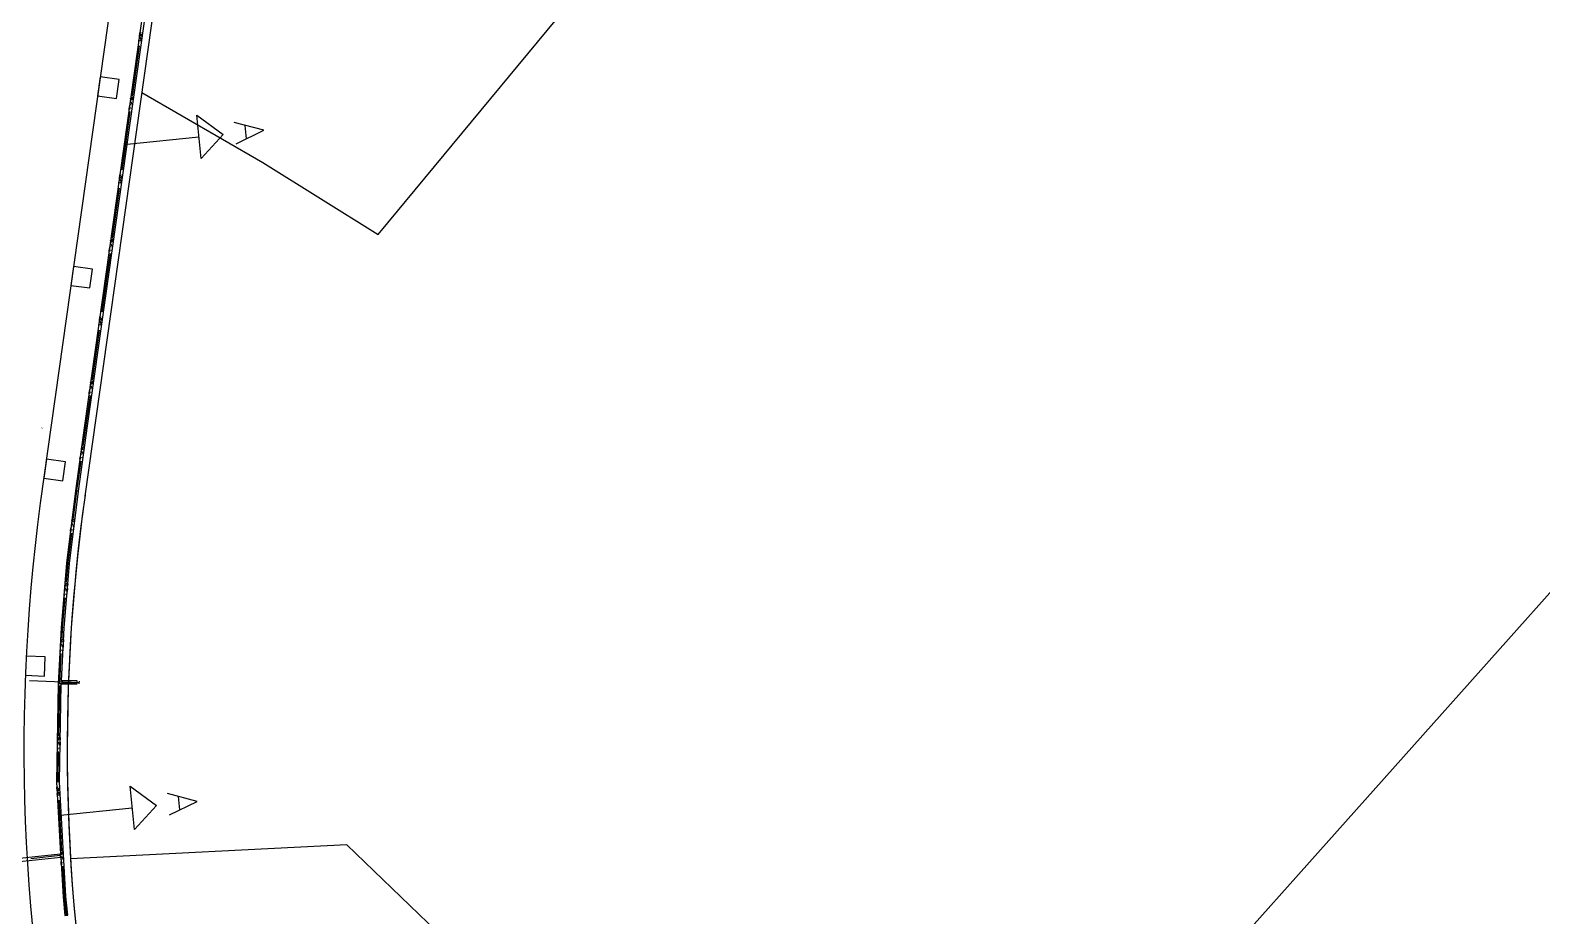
# Model space of a CAD drawing. Header units: inches. Extents: x 0.0008 to 0.0144, y 0.0003 to 0.0113.
# Drawn here: x 0.008859 to 0.011348, y 0.004015 to 0.005473 of the extents above; entities that cross this region are included whole.
import ezdxf

# ---------------------------------------------------------------- set-up
doc = ezdxf.new("R2010")
doc.units = ezdxf.units.IN
doc.header["$MEASUREMENT"] = 0
doc.linetypes.add('STRICHPUNKT', pattern=[25.4, 12.7, -6.35, 0, -6.35])
doc.layers.add('Standard', color=7, linetype='Continuous')

msp = doc.modelspace()

# ---------------------------------------------------------------- linework, layer by layer
at = {"layer": 'Standard', "color": 51, "linetype": 'ByBlock'}
for p, q in [((0.009288371611538873, 0.007238988329297799), (0.008948541461943798, 0.004822870927491386)), ((0.008953414754176615, 0.004822185492409771), (0.009292383164755808, 0.007232176119900889)), ((0.00914030894231869, 0.005262261011801965), (0.009133096555432964, 0.005333703196233689)), ((0.009133096555432964, 0.005333703196233689), (0.00917657487803048, 0.005302007361974941)), ((0.00917657487803048, 0.005302007361974941), (0.00914030894231869, 0.005262261011801965)), ((0.009243456627546004, 0.005308695840461606), (0.00919467127699886, 0.005321501748458405)), ((0.00919821519386263, 0.005286397535909362), (0.009243456627546004, 0.005308695840461606)), ((0.009214859494635385, 0.005294598002734232), (0.00921261876975571, 0.005316793467657259)), ((0.009018778019111265, 0.005286062807760158), (0.009136702748875788, 0.005297982104018256)), ((0.008948541461943784, 0.004822870927491389), (0.008933376279946684, 0.004715049828720587)), ((0.008938255560593626, 0.004714406969942425), (0.008953414754176615, 0.004822185492409771)), ((0.008933376279946684, 0.004715049828720587), (0.008918751523187142, 0.004596028098329606)), ((0.008923647593809437, 0.004595521882639023), (0.008938255560593626, 0.00471440696994235)), ((0.008918751523187142, 0.004596028098329606), (0.008909816502122874, 0.004489642518953535)), ((0.008914727217398707, 0.004489310671061591), (0.008923647593809437, 0.004595521882639019)), ((0.008909816502122874, 0.004489642518953535), (0.008905090278019523, 0.004397336298333256)), ((0.008910261358414126, 0.004402089549998885), (0.00891472721739826, 0.004489310671057366)), ((0.008857540159654197, 0.004402955533682673), (0.008939833975554819, 0.004399483504066885)), ((0.008905090278019523, 0.004397336298333256), (0.008902322322450307, 0.004235719641292855)), ((0.008907245947824952, 0.0042358156217535), (0.008910009382147213, 0.004397168290156366)), ((0.008910009382147213, 0.004397168290156366), (0.008936387334903121, 0.004397168290156366)), ((0.008936387334903121, 0.004402089549998885), (0.008910261358414126, 0.004402089549998885)), ((0.008936387334903121, 0.004397168290156366), (0.008936387334903121, 0.004402089549998885)), ((0.008939745247967666, 0.004397380488674854), (0.008939928760310497, 0.004401730086065385)), ((0.008902322322450307, 0.004235719641292855), (0.008908983783872832, 0.004117118090340185)), ((0.00891783653693178, 0.004047259355507783), (0.008907245947824969, 0.004235815621753433)), ((0.009030530948630901, 0.00415731119936146), (0.009023318561745177, 0.004228753383793185)), ((0.009023318561745177, 0.004228753383793185), (0.009066796884342697, 0.004197057549534437)), ((0.009133678633858217, 0.004203746028021102), (0.009084893283311071, 0.004216551936017902)), ((0.009105081500947597, 0.004189648190293732), (0.009102840776067921, 0.004211843655216756)), ((0.008909000025423476, 0.004181112995319653), (0.009026924755188, 0.004193032291577752)), ((0.009066796884342697, 0.004197057549534437), (0.009030530948630901, 0.00415731119936146)), ((0.009088437200174843, 0.004181447723468863), (0.009133678633858217, 0.004203746028021102)), ((0.008908983783872832, 0.004117118090340185), (0.008471536527738516, 0.004070563812764784)), ((0.008471935732527563, 0.004065661206509276), (0.00890925988309262, 0.004112202382869016)), ((0.00890925988309262, 0.004112202382869016), (0.00891292932465428, 0.004046871154068197)), ((0.00891292932465428, 0.004046871154068197), (0.008916078992044158, 0.004016032277241452)), ((0.008920972661926586, 0.004016553074349847), (0.00891783653693178, 0.004047259355507806)), ((0.008916078992044158, 0.004016032277241452), (0.008920972661926586, 0.004016553074349847))]:
    msp.add_line(p, q, dxfattribs=at)
at = {"layer": 'Standard', "color": 2, "linetype": 'ByBlock'}
for p, q in [((0.009172288144517083, 0.006805155309244366), (0.008875435637686425, 0.004694599467221571)), ((0.008878467570795395, 0.004818773245324543), (0.008877922935600142, 0.004818193997960027))]:
    msp.add_line(p, q, dxfattribs=at)
at = {"layer": 'Standard', "color": 100, "linetype": 'ByBlock'}
msp.add_line((0.00924189806646772, 0.006788437884481303), (0.008949051936972787, 0.004706366501564145), dxfattribs=at)
at = {"layer": 'Standard', "color": 220, "linetype": 'ByBlock'}
for p, q in [((0.009431614454964099, 0.005137038348139417), (0.0097822454313895, 0.005560775531836771)), ((0.009042551518554709, 0.005371137169473083), (0.009241665241193811, 0.005255574240892394)), ((0.009241665241193811, 0.005255574240892394), (0.009431614454964099, 0.005137038348139417)), ((0.01071307508488536, 0.003821176143415008), (0.01195181524236567, 0.005210002915068563)), ((0.00938001602976722, 0.004132262757588244), (0.008925332874372898, 0.00410933169258685)), ((0.01024983648924069, 0.003297412996639185), (0.00938001602976722, 0.004132262757588244))]:
    msp.add_line(p, q, dxfattribs=at)
at = {"layer": 'Standard', "color": 7, "linetype": 'ByBlock'}
for p, q in [((0.00903754735064026, 0.005455379707314401), (0.009038106928797295, 0.005459356276757858)), ((0.009037702902910748, 0.00545678910498998), (0.00903774484881333, 0.005456783202412091)), ((0.009037864111686614, 0.005455335133073952), (0.00903842368984365, 0.005459311702517409)), ((0.009038061609859685, 0.005456738628171641), (0.009042576149788397, 0.005456103347443095)), ((0.009038666506954332, 0.005463332846201315), (0.009039522332370969, 0.005469414658291307)), ((0.009038788632082406, 0.005464508399903669), (0.009038831088765222, 0.005464502425449391)), ((0.009038978394753814, 0.005463288957718409), (0.009039801303808279, 0.005469136853958788)), ((0.00903914297656471, 0.005464458536966489), (0.009043661878960052, 0.005463822642356784)), ((0.009039522332370969, 0.005469414658291307), (0.009039479550646184, 0.00546942067848511)), ((0.009039801303808279, 0.005469136853958788), (0.009041000122537555, 0.005468968157602621)), ((0.009040933411980145, 0.005458958537381535), (0.009040571331996181, 0.005456385463035768)), ((0.009040942664374432, 0.005466829312836363), (0.009042502103371866, 0.005466609870421839)), ((0.009041340810901716, 0.005464149260313515), (0.009041702890885682, 0.005466722334659283)), ((0.00904435279752383, 0.00546873492093822), (0.009042938478424724, 0.005468933942251992)), ((0.009027311174635039, 0.005364979226439894), (0.00903893065048404, 0.005447551521354027)), ((0.008974162155587984, 0.005396523231801421), (0.008969775371065653, 0.005365334161511362)), ((0.009005351225878078, 0.005392136447279087), (0.008974162155587984, 0.005396523231801421)), ((0.009000964441355732, 0.005360947376989007), (0.009005351225878078, 0.005392136447279087)), ((0.008969775371065653, 0.005365334161511362), (0.009000964441355732, 0.005360947376989007)), ((0.009022800820384303, 0.005350585406686835), (0.009022765901579476, 0.005350590320419818)), ((0.00902349206399005, 0.005355497639528751), (0.009022800820384303, 0.005350585406686835)), ((0.009023456820143256, 0.005355502599001259), (0.00902349206399005, 0.005355497639528751)), ((0.00902384634935222, 0.005354905217924874), (0.009023684699024283, 0.005354675769527476)), ((0.00902454538757976, 0.005362982946716433), (0.009024018725784904, 0.005359240293122591)), ((0.009024018725784904, 0.005359240293122591), (0.009026382250515393, 0.005358907700713078)), ((0.009027406038673602, 0.005349937365806445), (0.009025390149753088, 0.005354753447538728)), ((0.0090278828594172, 0.005354879771980358), (0.009028330067020907, 0.005354816841454374)), ((0.009029176294529043, 0.005360833332388936), (0.009029175626934827, 0.005361158732503855)), ((0.009016909604186638, 0.005291061817961516), (0.00902375620751976, 0.00533971631468146)), ((0.00902174749679459, 0.005343100099499149), (0.009022438740400339, 0.005348012332341067)), ((0.009022076660416375, 0.005345439257995299), (0.009022042082131705, 0.005345444123810692)), ((0.009026915329009351, 0.005344758366263807), (0.00902207666041638, 0.005345439257995299)), ((0.00902207666041638, 0.005345439257995299), (0.00902217266563791, 0.005342801722440268)), ((0.009027639148457122, 0.005349904562872933), (0.009027406038673602, 0.005349937365806445)), ((0.009010227582664405, 0.00524357690048965), (0.009016712106013567, 0.005289658322863826)), ((0.009014244572626173, 0.005290005551248741), (0.009014275482580075, 0.005290001201636519)), ((0.009014275482580075, 0.005290001201636519), (0.009019117819503819, 0.00528931979370185)), ((0.00901444197793011, 0.005291409059414862), (0.009014472980753144, 0.005291404696734209)), ((0.009014472980753144, 0.005291404696734209), (0.009019315224807757, 0.005290723301867976)), ((0.009005750144775851, 0.005229416996586205), (0.009006605970192491, 0.005235498808676201)), ((0.00900588774809282, 0.005230590372216095), (0.009005914726586744, 0.005230586575834284)), ((0.009006062032575339, 0.005229373108103303), (0.009006884941629798, 0.005235221004343677)), ((0.009006226614386229, 0.005230542687351378), (0.009010760994970465, 0.005229904614669208)), ((0.009006605970192491, 0.005235498808676201), (0.0090065786666566, 0.005235502650797531)), ((0.009006884941629798, 0.005235221004343677), (0.009008083760359074, 0.005235052307987516)), ((0.009008026302195953, 0.005232913463221256), (0.009009585741193387, 0.005232694020806732)), ((0.009008424448723237, 0.00523023341069841), (0.0090087865287072, 0.005232806485044173)), ((0.009011451913534247, 0.005234816893250646), (0.009010022116246243, 0.005235018092636881)), ((0.008994394812456558, 0.005131063376824784), (0.00900601428830556, 0.005213635671738917)), ((0.009004630988461779, 0.005221463857699291), (0.009005190566618816, 0.005225440427142748)), ((0.009004802018921162, 0.005222871077302405), (0.009004828486634853, 0.005222867352796984)), ((0.009004947749508134, 0.005221419283458842), (0.009005507327665169, 0.005225395852902299)), ((0.009005145247681205, 0.005222822778556532), (0.00900967526579881, 0.00522218531975552)), ((0.009008017049801665, 0.005225042687766425), (0.0090076549698177, 0.005222469613420657)), ((0.008991629025401283, 0.005129067097101323), (0.008991102363606425, 0.005125324443507484)), ((0.00899124533436027, 0.005126486040502172), (0.008991380084240063, 0.00512744408242352)), ((0.00899625333109944, 0.005126758324741326), (0.008996259264756347, 0.005127242882888744)), ((0.008983993242008157, 0.005057145968346409), (0.008990839845341284, 0.005105800465066351)), ((0.00898883113461611, 0.005109184249884039), (0.008989522378221858, 0.005114096482725957)), ((0.008989160298237897, 0.005111523408380193), (0.008989141198142118, 0.005111526096123118)), ((0.008994014445019762, 0.005110840338576231), (0.008989160298237897, 0.005111523408380189)), ((0.008989160298237897, 0.005111523408380189), (0.008989256303459429, 0.005108885872825157)), ((0.008989884458205822, 0.005116669557071725), (0.00898986501758989, 0.005116672292732244)), ((0.008990575701811571, 0.005121581789913641), (0.008989884458205822, 0.005116669557071725)), ((0.008990555936153673, 0.005121584571313685), (0.008990575701811571, 0.005121581789913641)), ((0.00899092998717374, 0.005120989368309768), (0.008990768336845808, 0.005120759919912366)), ((0.008991102363606425, 0.005125324443507484), (0.008993465888336914, 0.005124991851097972)), ((0.008994489676495118, 0.005116021516191335), (0.008992473787574607, 0.005120837597923621)), ((0.008994738264467535, 0.005115986535185358), (0.008994489676495118, 0.005116021516191335)), ((0.00899496649723872, 0.005120963922365248), (0.008995429183031318, 0.005120898813766799)), ((0.008930294310364476, 0.005084632528900803), (0.008925907525842134, 0.00505344345861074)), ((0.008961483380654554, 0.005080245744378469), (0.008930294310364476, 0.005084632528900803)), ((0.008957096596132212, 0.005049056674088385), (0.008961483380654554, 0.005080245744378469)), ((0.008925907525842134, 0.00505344345861074), (0.008957096596132212, 0.005049056674088385)), ((0.00897731122048593, 0.005009661050874544), (0.008983795743835087, 0.005055742473248716)), ((0.008981343688636586, 0.005056087523561161), (0.008981359120401594, 0.00505608535202141)), ((0.008981359120401594, 0.00505608535202141), (0.008986216935514232, 0.005055401766014276)), ((0.008981541093940525, 0.005057491031727287), (0.008981556618574665, 0.005057488847119102)), ((0.008981556618574665, 0.005057488847119102), (0.008986414340818172, 0.005056805274180402)), ((0.008961478450278079, 0.004897147527209673), (0.008973097926127082, 0.004979719822123807)), ((0.008971714626283298, 0.004987548008084185), (0.008972274204440335, 0.004991524577527641)), ((0.008971901134931575, 0.004988953049614826), (0.008971912124456373, 0.004988951503181874)), ((0.008972031387329658, 0.004987503433843733), (0.008972590965486688, 0.004991480003287189)), ((0.008972228885502724, 0.004988906928941425), (0.008976774381809225, 0.004988267292067945)), ((0.00897283378259737, 0.004995501146971098), (0.00897368960801401, 0.005001582959061091)), ((0.008972986864103232, 0.004996672344528519), (0.008972998364408263, 0.004996670726219173)), ((0.008973145670396858, 0.004995457258488194), (0.008973968579451319, 0.00500130515472857)), ((0.008973310252207748, 0.004996626837736267), (0.008977860110980878, 0.004995986586981634)), ((0.00897368960801401, 0.005001582959061091), (0.008973677782667012, 0.005001584623109957)), ((0.008973968579451319, 0.00500130515472857), (0.008975167398180599, 0.005001136458372405)), ((0.008975100687623186, 0.004991126838151315), (0.008974738607639221, 0.004988553763805552)), ((0.008975109940017472, 0.004998997613606146), (0.008976669379014906, 0.004998778171191622)), ((0.00897550808654476, 0.004996317561083299), (0.008975870166528722, 0.004998890635429067)), ((0.008978551029544661, 0.005000898865563071), (0.008977105754067764, 0.005001102243021776)), ((0.00895591477243763, 0.004875268400268929), (0.008956606016043377, 0.004880180633110846)), ((0.008956968096027342, 0.004882753707456614), (0.008956964133600304, 0.004882754265044665)), ((0.00895765933963309, 0.004887665940298531), (0.008956968096027342, 0.004882753707456614)), ((0.008957655052164086, 0.00488766654362611), (0.00895765933963309, 0.004887665940298531)), ((0.008958013624995263, 0.004887073518694657), (0.008957851974667327, 0.00488684407029726)), ((0.008958712663222804, 0.004895151247486217), (0.00895818600142795, 0.004891408593892374)), ((0.00895818600142795, 0.004891408593892374), (0.008960549526158433, 0.004891076001482862)), ((0.0089583794012605, 0.004892816505924996), (0.008958444250130426, 0.004893277567085417)), ((0.008961573314316641, 0.004882105666576224), (0.00895955742539613, 0.004886921748308512)), ((0.008961837380477948, 0.004882068507497783), (0.008961573314316641, 0.004882105666576224)), ((0.00896205013506024, 0.004887048072750137), (0.008962528299041731, 0.004886980786079221)), ((0.008963317496966142, 0.004892591809226598), (0.008963342902577866, 0.004893327033273638)), ((0.008951076879829682, 0.004823230118731299), (0.008957923483162803, 0.00487188461545124)), ((0.008956243936059417, 0.004877607558765083), (0.008956240314152531, 0.004877608068435543)), ((0.00896111356103018, 0.004876922310888657), (0.008956243936059417, 0.004877607558765083)), ((0.008956243936059417, 0.004877607558765083), (0.00895633994128095, 0.004874970023210051)), ((0.008946319256695087, 0.004789369004742326), (0.008950985239749182, 0.004822527206868976)), ((0.008948640209950938, 0.004823573004039712), (0.008948640256396188, 0.004823572997503993)), ((0.008948640256396188, 0.004823572997503993), (0.008953513456828587, 0.004822887246492827)), ((0.008942500146050102, 0.004779887417831185), (0.008941808902444354, 0.004774975184989271)), ((0.008942495858581086, 0.004779888021158764), (0.008942500146050102, 0.004779887417831185)), ((0.00894285443141227, 0.004779294996227315), (0.008942692781084335, 0.004779065547829913)), ((0.008943553469639811, 0.00478737272501887), (0.008943026807844956, 0.004783630071425028)), ((0.008943026807844956, 0.004783630071425028), (0.00894539033257544, 0.004783297479015516)), ((0.008943220207674204, 0.004785037983439488), (0.008943285056549267, 0.004785499044636445)), ((0.00894641412073365, 0.004774327144108882), (0.008944398231813137, 0.004779143225841165)), ((0.008946890941477251, 0.004779269550282796), (0.008947369105458748, 0.004779202263611878)), ((0.008948158303384374, 0.0047848132867715), (0.008948183708994879, 0.004785548510806291)), ((0.008885621487954866, 0.004767018615772933), (0.008881234703432503, 0.004735829545482866)), ((0.008916810558244944, 0.004762631831250579), (0.008885621487954866, 0.004767018615772933)), ((0.008912423773722599, 0.004731442760960511), (0.008916810558244944, 0.004762631831250579)), ((0.008935917686246688, 0.004715451596263953), (0.00894276428957981, 0.004764106092983898)), ((0.008940755578854641, 0.004767489877801586), (0.00894144682246039, 0.004772402110643504)), ((0.008941084742476426, 0.004769829036297736), (0.008941081120569539, 0.004769829545968197)), ((0.008945954367447191, 0.004769143788421311), (0.00894108474247643, 0.004769829036297736)), ((0.00894108474247643, 0.004769829036297736), (0.00894118074769796, 0.004767191500742705)), ((0.008941808902444354, 0.004774975184989271), (0.008941804940017312, 0.004774975742577327)), ((0.008946678186894964, 0.004774289985030437), (0.00894641412073365, 0.004774327144108882)), ((0.008881234703432503, 0.004735829545482866), (0.008912423773722599, 0.004731442760960511)), ((0.008930401793872214, 0.004670613231259689), (0.008935826106191229, 0.004714727057308079)), ((0.008933481016367968, 0.004715794481572366), (0.008933481062813196, 0.004715794475036645)), ((0.008933481062813196, 0.004715794475036645), (0.008938354263245595, 0.004715108724025485)), ((0.008926143333362795, 0.004656142887219535), (0.008926138186263161, 0.004656143520115803)), ((0.00892674874140472, 0.004661066435768952), (0.008926143333362795, 0.004656142887219535)), ((0.008926743172083548, 0.004661067120582311), (0.00892674874140472, 0.004661066435768952)), ((0.008927113311990127, 0.004660480287525894), (0.008926955690709008, 0.004660248052887374)), ((0.008927671267944798, 0.004668568985939492), (0.00892721000467476, 0.004664817710854224)), ((0.00892721000467476, 0.004664817710854224), (0.008929578973966887, 0.004664526418294366)), ((0.0089273735195577, 0.004666197123707031), (0.00892743815229818, 0.0046667231290785)), ((0.00893075916012787, 0.004655575317180228), (0.008928659526021177, 0.004660355483287165)), ((0.008931022659048393, 0.004655542916897401), (0.00893075916012787, 0.004655575317180228)), ((0.008931149651368039, 0.004660525292271157), (0.008931627644868776, 0.004660466517363909)), ((0.008932322625037405, 0.004666122525495611), (0.00893233263901985, 0.004666825858382701)), ((0.008921291844288928, 0.004596525548325598), (0.008927288266799446, 0.004645292124434114)), ((0.008925220806822712, 0.004648640337048995), (0.008925826214864641, 0.004653563885598413)), ((0.00892550909636649, 0.004650984883977288), (0.008925504391594188, 0.004650985462484224)), ((0.008930388864379421, 0.004650384859265819), (0.00892550909636649, 0.004650984883977288)), ((0.00892550909636649, 0.004650984883977288), (0.008925651118308462, 0.004648349425653842)), ((0.008918580705132366, 0.004564606623731335), (0.008921197999549811, 0.004595775151667484)), ((0.008918849547569975, 0.004596825857352634), (0.008918849607905292, 0.004596825849933697)), ((0.008918849607905292, 0.004596825849933701), (0.008923734020355224, 0.004596225254134228)), ((0.008915685417951347, 0.004554354405730311), (0.008915536869390284, 0.004554116265602244)), ((0.008915615791588807, 0.004558692246465338), (0.008917993218216189, 0.00455849260837359)), ((0.008919517700821977, 0.004549593675667095), (0.008917235294637952, 0.004554289319755291)), ((0.008919717019622532, 0.004554555027179055), (0.008920202515651397, 0.004554514258938457)), ((0.008920202515651397, 0.004554514258938457), (0.008919787420838016, 0.004549571026644539)), ((0.008920835041081307, 0.004562046803386326), (0.008920518778366351, 0.00455828053116239)), ((0.008920518778366351, 0.00455828053116239), (0.008920519791880922, 0.004558280446055196)), ((0.008912334516511968, 0.004490222747308618), (0.008916445931806408, 0.004539184286219772)), ((0.00891935255960495, 0.00454439240233663), (0.008914449368740853, 0.004544804134777205)), ((0.008914448986919291, 0.004544799588586646), (0.008914692104724243, 0.004542176181354224)), ((0.008919154895408102, 0.00454203848219667), (0.008919569990221483, 0.004546981714490587)), ((0.008919353369032969, 0.00454439233436706), (0.00891935255960495, 0.00454439240233663)), ((0.00891935255960495, 0.00454439240233663), (0.008919352987211157, 0.004544387788173516)), ((0.008919787420838016, 0.004549571026644539), (0.008919517700821977, 0.004549593675667095)), ((0.00892001314860916, 0.004552248055304225), (0.008919998411746835, 0.004552072589614122)), ((0.008909882526742954, 0.004490428646642303), (0.008914786516657761, 0.004490016847103567)), ((0.008911403770454582, 0.004472549889618327), (0.008912270132116646, 0.004489476711753209)), ((0.008914786516657761, 0.004490016847103567), (0.008914786527035059, 0.004490016846232162)), ((0.008908633713843867, 0.004466541897095409), (0.008911016108122335, 0.004466419959554488)), ((0.008908844574163575, 0.00446220865293478), (0.008908703875669713, 0.004461965792214579)), ((0.008912830167600617, 0.004457575512780417), (0.008910395749322838, 0.004462194176985654)), ((0.008912714095440725, 0.004450012503895217), (0.008912967662311989, 0.004454966648933212)), ((0.008913100483054078, 0.004457561677286449), (0.008912830167600617, 0.004457575512780417)), ((0.008912867482109114, 0.004462540726213587), (0.008913354049925347, 0.004462515822324445)), ((0.008913354049925347, 0.004462515822324445), (0.008913100483054078, 0.004457561677286449)), ((0.00891323957538302, 0.004460256058111988), (0.008913229403201894, 0.004460057388820252)), ((0.008913740437538701, 0.004470064995715678), (0.008913547243732023, 0.00446629040902006)), ((0.008913547243732023, 0.00446629040902006), (0.008913548540271146, 0.004466290342659595)), ((0.00888377397426931, 0.004441537549365697), (0.008852305537170937, 0.004442856431691858)), ((0.008882455091943145, 0.004410069112267326), (0.00888377397426931, 0.004441537549365697)), ((0.008907588192772693, 0.004398001802379917), (0.008910099712259508, 0.004447071429422921)), ((0.008912834841569899, 0.004452371620579976), (0.008907921050603859, 0.004452623122018016)), ((0.008907920752836704, 0.004452617306432417), (0.008908249188085322, 0.004450004500545559)), ((0.008912835877031178, 0.004452371567582201), (0.008912834841569899, 0.004452371620579976)), ((0.008912834841569899, 0.004452371620579976), (0.008912835579263806, 0.004452365751992477)), ((0.008850986654844772, 0.0044113879945935), (0.008882455091943145, 0.004410069112267326)), ((0.008905130792833673, 0.004398127578918393), (0.008910045605985984, 0.004397876025162027)), ((0.008906074492538586, 0.004311201015223787), (0.00890750067307907, 0.004394574644840461)), ((0.008910045605985984, 0.004397876025162027), (0.008910045619261129, 0.004397876024482571)), ((0.008910718043564555, 0.004402089549998878), (0.008910718043564555, 0.004397168290156358)), ((0.008910718043564555, 0.004399628920077618), (0.00893638733490311, 0.004399628920077618)), ((0.00890849436081933, 0.004308797070908027), (0.008908429718075287, 0.004305018096194524)), ((0.008908191347956621, 0.00429108312693848), (0.008903271955961863, 0.004291167277540611)), ((0.00890327184553648, 0.004291160829972823), (0.008903688896837755, 0.004288561340060059)), ((0.008903510615532972, 0.004305102241845311), (0.008905895639979641, 0.00430506144386794)), ((0.008903868663158208, 0.004300778684460197), (0.008903736310049409, 0.004300531176783181)), ((0.008904797798343708, 0.004236566264632095), (0.008905638154016286, 0.004285692935907638)), ((0.00890800960203015, 0.004296283846532728), (0.008905419432613288, 0.004300816999274897)), ((0.008907877941872078, 0.004301247454334745), (0.008908365075331241, 0.00430123912148102)), ((0.008908280231729685, 0.004296279217169547), (0.00890800960203015, 0.004296283846532728)), ((0.008908150946241594, 0.004288721267742539), (0.008908235789843153, 0.004293681172054012)), ((0.008908192495954457, 0.004291083107300949), (0.008908191347956621, 0.00429108312693848)), ((0.008908191347956621, 0.00429108312693848), (0.008908192385528972, 0.004291076659727256)), ((0.008908365075331241, 0.00430123912148102), (0.008908280231729685, 0.004296279217169547)), ((0.008908327777346847, 0.004298981979015973), (0.008908324192654232, 0.004298772674342437)), ((0.008908429718075287, 0.004305018096194524), (0.008908431155525571, 0.004305018071605649)), ((0.00890233754306479, 0.004236608349500169), (0.008907258068339476, 0.004236524179512272)), ((0.008907258068339476, 0.004236524179512272), (0.008907258083057382, 0.004236524179260508)), ((0.008902817306135678, 0.004227173066617669), (0.008902802402558946, 0.004227172230769051)), ((0.008903161217132883, 0.004221040970673559), (0.008902817306135678, 0.004227173066617669)), ((0.00890308058647874, 0.004222219407019831), (0.00890309508040265, 0.004222220219893583)), ((0.008903144999940398, 0.004226954853235059), (0.008904353730390918, 0.004227022643383547)), ((0.008903475683591556, 0.004221058607134957), (0.008903144999940398, 0.004226954853235059)), ((0.008903610946898457, 0.004213022075977417), (0.00890338608201567, 0.004217031523325488)), ((0.008903409546861323, 0.004222237856354977), (0.008907994124912298, 0.00422249497673007)), ((0.008903517732638422, 0.004214436398271063), (0.008903531582822177, 0.004214437175041445)), ((0.008903930326895543, 0.004213039988008523), (0.00890370546201276, 0.004217049435356594)), ((0.008903850962819267, 0.004214455087072548), (0.00890843127107198, 0.004214711967981303)), ((0.008904713539887754, 0.004224913497703268), (0.008906285872181117, 0.00422500168001024)), ((0.008905625552687278, 0.00422236213829387), (0.008905480051880773, 0.004224956486577917)), ((0.008906235934297386, 0.004217191353756882), (0.008906381435103894, 0.004214597005472839)), ((0.008907715940992504, 0.004227447800479288), (0.008906261696565823, 0.004227366240983885)), ((0.008911160244334655, 0.00412235767089046), (0.008906490991180314, 0.004205612665823933)), ((0.008908539291032701, 0.004114596319785811), (0.008859680904317617, 0.004109400737443921)), ((0.008908799076300622, 0.004112153342608733), (0.008908279101751992, 0.004117043096231535)), ((0.00890883574858674, 0.004119861387595768), (0.00890904738612348, 0.004116087790091701)), ((0.008908963509577008, 0.004117479056456831), (0.008908934321887487, 0.004117998717988433)), ((0.00890904738612348, 0.004116087790091701), (0.008911430452255606, 0.004116221441400713)), ((0.008909253620127563, 0.004112313889537209), (0.00890925902366022, 0.004112314192587634)), ((0.00890925902366022, 0.004112314192587634), (0.008909536797927192, 0.004107361345863547)), ((0.008909536797927192, 0.004107361345863547), (0.008909531804047358, 0.004107361065787988)), ((0.008909721809145432, 0.004111802029460047), (0.008909607893717666, 0.004111545513045547)), ((0.008914180091731025, 0.004107621759238835), (0.008911265634334264, 0.004111953547492472)), ((0.008913686121773717, 0.004112562480895712), (0.008914167158561118, 0.004112589459247445)), ((0.00891384786036292, 0.004118274287119795), (0.008913732441229122, 0.004118972976010622)), ((0.008914445342480913, 0.004107636635498232), (0.008914180091731025, 0.004107621759238835)), ((0.008909960073000673, 0.004099814150855413), (0.008909682298733701, 0.0041047669975795)), ((0.008909827799540212, 0.004102172649295456), (0.008909823234820476, 0.004102172393288811)), ((0.008914736773254035, 0.004102447962999052), (0.008909827799540212, 0.004102172649295456)), ((0.008909827799540212, 0.004102172649295456), (0.008910435172957894, 0.004099604204564082)), ((0.008915340085685279, 0.004047829120185138), (0.008912588797707654, 0.004096885887738008)), ((0.008912883316476902, 0.004047691335330492), (0.008917796796371799, 0.004047966901757662)), ((0.008912883257938244, 0.004047691332047421), (0.008912883316476902, 0.004047691335330492)), ((0.008918452775377448, 0.00401700812642737), (0.008915383775688984, 0.004047065321626315)), ((0.00891600487267198, 0.004016758182525724), (0.008920900658764937, 0.004017258068356543)), ((0.008916004853352212, 0.004016758180553075), (0.00891600487267198, 0.004016758182525724))]:
    msp.add_line(p, q, dxfattribs=at)
at = {"layer": 'Standard', "color": 4, "linetype": 'STRICHPUNKT'}
msp.add_line((0.008969775371065653, 0.005365334161511362), (0.009000964441355732, 0.005360947376989007), dxfattribs=at)
at = {"layer": 'Standard', "color": 7, "linetype": 'ByBlock'}
for points in [[(0.009040938285227012, 0.005458957851623988), (0.00904097192157769, 0.005459371963662673), (0.009040955948057082, 0.005459776960753642), (0.009040890978518634, 0.005460157279085815), (0.009040779509705263, 0.005460498303238976), (0.009040625825300965, 0.005460786927846161), (0.009040435831311202, 0.005461012061225583), (0.009040216829098453, 0.005461165051627729), (0.009039977234794936, 0.005461240019717236), (0.00903972625587537, 0.005461234084512469), (0.009039473537318885, 0.005461147474100024), (0.009039228790957877, 0.005460983516869473), (0.009039001422257747, 0.00546074851360524), (0.00903880016887013, 0.005460451495350981), (0.009038632764849846, 0.005460103876351634), (0.00903850564343952, 0.005459719015410394), (0.00903842368984365, 0.005459311702517409)], [(0.009023674559344051, 0.005354617708187535), (0.009023448362664948, 0.00535418559856602), (0.009023276725334161, 0.005353701460950456), (0.009023166779634346, 0.005353185413378689), (0.009023123094290755, 0.005352658899886976), (0.0090231474846207, 0.00535214379941637), (0.009023238937099177, 0.005351661516646921)], [(0.009023219553572806, 0.005351535588194342), (0.009023325691973493, 0.005351250121123043), (0.009023466511668823, 0.005351011150150882), (0.009023636875599697, 0.005350827392865306), (0.009023830568942398, 0.005350705552675489), (0.009024040525823453, 0.005350650074274016)], [(0.009025399078536696, 0.005354801897595929), (0.009025250145167515, 0.005355023922720855), (0.009025073753744095, 0.005355188979766866), (0.009024876283485153, 0.005355291099424476), (0.009024664875928236, 0.005355326588523003), (0.009024447176655083, 0.005355294163594603), (0.009024231058788162, 0.005355194997291012), (0.00902402433825818, 0.005355032675974472), (0.009023834491139937, 0.005354813070016468)], [(0.00902412413814974, 0.005360247082828871), (0.009024249193648165, 0.00536087808312935), (0.009024303047664169, 0.005361519090011519)], [(0.009026054810542215, 0.005360353980786976), (0.009026093575852606, 0.005359847300892956), (0.00902620695340661, 0.005359379771261268), (0.009026389366497389, 0.005358974388292913)], [(0.009026832049164421, 0.005362655087524142), (0.009026600071001598, 0.005362390076864973), (0.009026401642768977, 0.00536206753618824), (0.009026244435060914, 0.005361699933874397), (0.009026134525019472, 0.005361301480241177), (0.009026076161411737, 0.005360887578218661), (0.009026071600386213, 0.005360474227921737)], [(0.009028186043653654, 0.005362923280226008), (0.009027849695890001, 0.005362990303813646), (0.009027502774970306, 0.005362957565118398), (0.00902715662510907, 0.005362826134686196), (0.009026822565307393, 0.005362600310254457)], [(0.00902810770766305, 0.005357756442778575), (0.009028472891350968, 0.005358271448933063), (0.009028773752104315, 0.005358881803145889), (0.009028997385035988, 0.005359561325358264)], [(0.009029161004870107, 0.005361074578633516), (0.00902911796045291, 0.005361512864870229), (0.009029020420219119, 0.005361917860381043), (0.009028872077434044, 0.005362274230408094), (0.009028678548951771, 0.005362568481349756), (0.00902844716253851, 0.005362789471682661), (0.009028186679413906, 0.005362928833824568)], [(0.009008021923048531, 0.005225042002008882), (0.009008055559399212, 0.005225456114047562), (0.009008039585878602, 0.005225861111138531), (0.009007974616340153, 0.005226241429470708), (0.009007863147526782, 0.005226582453623865), (0.009007709463122484, 0.005226871078231051), (0.00900751946913272, 0.005227096211610476), (0.009007300466919973, 0.005227249202012617), (0.009007060872616457, 0.005227324170102126), (0.009006809893696894, 0.005227318234897362), (0.009006557175140406, 0.005227231624484913), (0.009006312428779398, 0.005227067667254361), (0.009006085060079272, 0.00522683266399013), (0.00900588380669165, 0.00522653564573587), (0.00900571640267137, 0.005226188026736523), (0.00900558928126104, 0.005225803165795287), (0.009005507327665169, 0.005225395852902299)], [(0.00899391568698594, 0.005128739237909031), (0.008993683708823122, 0.005128474227249862), (0.0089934852805905, 0.005128151686573134), (0.008993328072882438, 0.005127784084259287), (0.008993218162840991, 0.00512738563062607), (0.008993159799233257, 0.005126971728603554), (0.008993155238207732, 0.005126558378306625)], [(0.008995269681475173, 0.005129007430610897), (0.00899493333371152, 0.005129074454198539), (0.008994586412791827, 0.005129041715503288), (0.00899424026293059, 0.00512891028507109), (0.008993906203128912, 0.005128684460639347)], [(0.008996244642691626, 0.005127158729018406), (0.008996201598274429, 0.005127597015255118), (0.008996104058040638, 0.005128002010765937), (0.008995955715255563, 0.005128358380792984), (0.00899576218677329, 0.005128652631734646), (0.008995530800360032, 0.005128873622067555), (0.008995270317235425, 0.005129012984209457)], [(0.00899075819716557, 0.005120701858572425), (0.00899053200048647, 0.005120269748950909), (0.008990360363155682, 0.00511978561133535), (0.008990250417455867, 0.005119269563763583), (0.008990206732112274, 0.005118743050271867), (0.008990231122442219, 0.00511822794980126), (0.008990322574920696, 0.005117745667031812)], [(0.008990303191394326, 0.005117619738579232), (0.008990409329795012, 0.005117334271507933), (0.008990550149490342, 0.005117095300535772), (0.008990720513421216, 0.005116911543250197), (0.008990914206763918, 0.005116789703060378), (0.008991124163644972, 0.005116734224658909)], [(0.008992482716358217, 0.005120886047980819), (0.008992333782989035, 0.005121108073105744), (0.008992157391565614, 0.00512127313015176), (0.008991959921306674, 0.005121375249809366), (0.008991748513749759, 0.005121410738907893), (0.008991530814476605, 0.005121378313979492), (0.008991314696609685, 0.005121279147675901), (0.0089911079760797, 0.005121116826359362), (0.008990918128961462, 0.005120897220401358)], [(0.008993138448363736, 0.005126438131171866), (0.008993177213674127, 0.00512593145127785), (0.00899329059122813, 0.005125463921646157), (0.008993473004318908, 0.005125058538677806)], [(0.008995191345484575, 0.005123840593163468), (0.008995580779524243, 0.005124397115889988), (0.008995895026433338, 0.005125061268978311), (0.008996118581257685, 0.005125800283090389)], [(0.008975105560870052, 0.004991126152393772), (0.008975139197220733, 0.004991540264432453), (0.00897512322370012, 0.004991945261523426), (0.008975058254161672, 0.004992325579855598), (0.008974946785348305, 0.004992666604008756), (0.008974793100944005, 0.004992955228615946), (0.00897460310695424, 0.004993180361995366), (0.008974384104741492, 0.004993333352397508), (0.008974144510437976, 0.004993408320487016), (0.008973893531518413, 0.004993402385282251), (0.008973640812961928, 0.004993315774869807), (0.00897339606660092, 0.004993151817639252), (0.008973168697900791, 0.004992916814375023), (0.008972967444513173, 0.00499261979612076), (0.00897280004049289, 0.004992272177121414), (0.008972672919082558, 0.004991887316180177), (0.008972590965486688, 0.004991480003287189)], [(0.008957841834987094, 0.004886786008957315), (0.008957615638307988, 0.004886353899335802), (0.008957444000977206, 0.00488586976172024), (0.008957334055277386, 0.004885353714148472), (0.008957290369933795, 0.00488482720065676), (0.00895731476026374, 0.004884312100186149), (0.008957406212742217, 0.004883829817416701)], [(0.008957386829215847, 0.004883703888964126), (0.008957492967616531, 0.004883418421892827), (0.008957633787311863, 0.004883179450920665), (0.00895780415124274, 0.004882995693635091), (0.008957997844585437, 0.004882873853445271), (0.008958207801466491, 0.004882818375043799)], [(0.008959566354179736, 0.004886970198365713), (0.008959417420810559, 0.004887192223490638), (0.008959241029387138, 0.00488735728053665), (0.008959043559128193, 0.004887459400194256), (0.00895883215157128, 0.004887494889292784), (0.008958614452298126, 0.004887462464364382), (0.008958398334431204, 0.004887363298060792), (0.008958191613901219, 0.004887200976744253), (0.008958001766782981, 0.004886981370786248)], [(0.00896022208618526, 0.004892522281556756), (0.008960260851495646, 0.00489201560166274), (0.00896037422904965, 0.004891548072031051), (0.008960556642140429, 0.004891142689062697)], [(0.008960999324807461, 0.004894823388293925), (0.008960767346644642, 0.004894558377634755), (0.00896056891841202, 0.004894235836958024), (0.008960411710703957, 0.004893868234644177), (0.00896030180066251, 0.00489346978101096), (0.008960243437054776, 0.004893055878988445), (0.008960238876029251, 0.004892642528691515)], [(0.008962353319296694, 0.004895091580995788), (0.008962016971533043, 0.004895158604583429), (0.00896167005061335, 0.004895125865888181), (0.00896132390075211, 0.00489499443545598), (0.008960989840950435, 0.00489476861102424)], [(0.008962274983306096, 0.004889924743548358), (0.008962603020059886, 0.004890378215358354), (0.008962881287029578, 0.004890909430630631), (0.00896310031435238, 0.004891500311273665), (0.008963252648183885, 0.004892130748689508)], [(0.008963328280513145, 0.004893242879403299), (0.00896328523609595, 0.004893681165640007), (0.008963187695862157, 0.004894086161150826), (0.008963039353077082, 0.004894442531177875), (0.00896284582459481, 0.004894736782119535), (0.00896261443818155, 0.004894957772452445), (0.008962353955056948, 0.004895097134594346)], [(0.008942682641404102, 0.004779007486489972), (0.008942456444724996, 0.004778575376868457), (0.008942284807394214, 0.004778091239252893), (0.008942174861694397, 0.00477757519168113), (0.008942131176350806, 0.004777048678189413), (0.008942155566680751, 0.004776533577718807), (0.008942247019159228, 0.004776051294949358)], [(0.008944407160596747, 0.004779191675898366), (0.008944258227227567, 0.004779413701023291), (0.008944081835804146, 0.004779578758069303), (0.008943884365545204, 0.004779680877726909), (0.008943672957988287, 0.004779716366825441), (0.008943455258715134, 0.004779683941897036), (0.008943239140848214, 0.004779584775593444), (0.008943032420318232, 0.004779422454276905), (0.008942842573199989, 0.004779202848318901)], [(0.008945062892602267, 0.004784743759089413), (0.008945101657912654, 0.004784237079195394), (0.008945215035466662, 0.004783769549563705), (0.00894539744855744, 0.004783364166595354)], [(0.008945840131224472, 0.004787044865826579), (0.008945608153061654, 0.00478677985516741), (0.008945409724829026, 0.004786457314490681), (0.008945252517120965, 0.004786089712176834), (0.008945142607079523, 0.004785691258543618), (0.008945084243471789, 0.004785277356521098), (0.008945079682446264, 0.004784864006224173)], [(0.008947194125713705, 0.004787313058528445), (0.00894685777795005, 0.004787380082116083), (0.008946510857030358, 0.004787347343420834), (0.008946164707169121, 0.004787215912988638), (0.008945830647367444, 0.004786990088556894)], [(0.008947115789723101, 0.004782146221081012), (0.00894744382647546, 0.004782599692888682), (0.008947722093444237, 0.004783130908157972), (0.008947941120766757, 0.00478372178879765), (0.008948093454598693, 0.004784352226210055)], [(0.008948169086930156, 0.004785464356935953), (0.008948126042512956, 0.004785902643172662), (0.00894802850227917, 0.00478630763868348), (0.00894788015949409, 0.004786664008710531), (0.008947686631011819, 0.004786958259652193), (0.008947455244598562, 0.004787179249985099), (0.008947194761473957, 0.004787318612127004)], [(0.008942227635632858, 0.004775925366496779), (0.008942333774033544, 0.00477563989942548), (0.008942474593728874, 0.004775400928453319), (0.008942644957659748, 0.004775217171167744), (0.00894283865100245, 0.004775095330977926), (0.008943048607883506, 0.004775039852576453)], [(0.008926946565883196, 0.004660189823428634), (0.00892672794500768, 0.00465975383194313), (0.008926564783184533, 0.004659266772579614), (0.008926463860501945, 0.004658748884787354), (0.008926429370739295, 0.004658221689071823), (0.008926462747097245, 0.00465770709272346), (0.008926562602641972, 0.004657226479473839)], [(0.008926545419822346, 0.004657100231911594), (0.008926656524144988, 0.004656816660688819), (0.008926801493011335, 0.004656580183755653), (0.008926975038001788, 0.004656399427717768), (0.008927170828248567, 0.00465628098649974), (0.008927381721383782, 0.004656229180800716)], [(0.0089286676078748, 0.004660404081793949), (0.008928514822316174, 0.004660623473857681), (0.00892833557711537, 0.004660785427309889), (0.008928136354698335, 0.004660884085082961), (0.008927924359969643, 0.004660915879205724), (0.008927707259746169, 0.004660879659839595), (0.008927492905485682, 0.004660776736862661), (0.008927289049337827, 0.00466061083249774), (0.008927103063786657, 0.004660387946697716)], [(0.008929226342796736, 0.004665966763477307), (0.00892927394498642, 0.004665460837301043), (0.008929395464789634, 0.004664995357587536), (0.008929584925006341, 0.00466459321990837)], [(0.008929963303191702, 0.004668281084429106), (0.008929735985434012, 0.004668012065555161), (0.008929543216533952, 0.004667686110952772), (0.008929392448314373, 0.004667315820973725), (0.008929289508987515, 0.004666915509832208), (0.008929238377855161, 0.004666500652263575), (0.008929241031481685, 0.004666087285321027)], [(0.008931312410852975, 0.004668572866746063), (0.008930974944593826, 0.004668634010047811), (0.008930628647880886, 0.004668595221733929), (0.008930284844517272, 0.004668457770171158), (0.008929954776774282, 0.004668226149986137)], [(0.008932319487869688, 0.004666741462139189), (0.008932268800858822, 0.004667178930394118), (0.008932164207334625, 0.004667582161910355), (0.008932009667628318, 0.004667935888721945), (0.008931811033234347, 0.004668226717310032), (0.008931575825249248, 0.004668443635735315), (0.008931312949592743, 0.004668578430594326)], [(0.008931324260540456, 0.004663405449081452), (0.008931640692688645, 0.004663858438875134), (0.008931907370781917, 0.0046643866248737), (0.008932115440215063, 0.004664972469534267), (0.008932257992386531, 0.00466559652085341)], [(0.008917241496414341, 0.004554338193768725), (0.008917080364253977, 0.004554551530899693), (0.008916895007092043, 0.004554706451799559), (0.008916692128394355, 0.004554797353733862), (0.00891647906529535, 0.004554820949222358), (0.008916263523249654, 0.004554776384931137), (0.008916053297363334, 0.004554665272533583), (0.008915855990482847, 0.004554491630423968), (0.008915678738237141, 0.004554261738391724)], [(0.008918232473342991, 0.004562259302377716), (0.008918015698627024, 0.004561981717723929), (0.008917835642638969, 0.004561648571970827), (0.008917699265761563, 0.004561272743456835), (0.008917611839884263, 0.00456086876049802), (0.00891757674460902, 0.004560452239770315), (0.008917595336605775, 0.004560039282619295)], [(0.008917585306435232, 0.004559918283991374), (0.00891765238285133, 0.004559414569768134), (0.008917791762196023, 0.004558954122350362), (0.008917996588811213, 0.00455855958978589)], [(0.008919569325767889, 0.004562602892244051), (0.008919229752694704, 0.004562650976621795), (0.008918885209320038, 0.004562598863191082), (0.008918546962113342, 0.004562448256046145), (0.008918226071661194, 0.004562204079997394)], [(0.008920646276736117, 0.00456081168495183), (0.008920578757682256, 0.004561246873215122), (0.00892045869245506, 0.004561645771450527), (0.008920290627206617, 0.004561993275767524), (0.00892008092556276, 0.004562276228255905), (0.008919837527670595, 0.004562483915197165), (0.008919569649552638, 0.004562608472728929)], [(0.008919780433701101, 0.004557439775048387), (0.00892007553789759, 0.004557897973573748), (0.008920319520093464, 0.004558427691923972), (0.008920504491361008, 0.004559011802169874), (0.00892062447083365, 0.004559631417673071), (0.008920675579091488, 0.004560266503767106), (0.008920656163598571, 0.004560896525558972)], [(0.008915094411464342, 0.004552484390168953), (0.008915092636104897, 0.004551995411266174), (0.008915148698233146, 0.004551522232404134), (0.00891526059225857, 0.004551081781285539)], [(0.008915529996808287, 0.004554057727581027), (0.008915335057451413, 0.004553631647258607), (0.008915192953545457, 0.004553159641132886), (0.008915109148302406, 0.004552659855570098)], [(0.008915248290604862, 0.004550954965018528), (0.008915370247422083, 0.004550675889144204), (0.008915524227534579, 0.004550445178422555), (0.008915704613795284, 0.004550271249109629), (0.008915904825768973, 0.004550160446093193), (0.008916117559784525, 0.004550116811433138)], [(0.008908314576779196, 0.004460308943397964), (0.00890832975930466, 0.004459824109426578), (0.00890840132958583, 0.004459356945827464), (0.00890852676654881, 0.004458923908508531)], [(0.008908698916952472, 0.00446190706110328), (0.008908519144044074, 0.004461478264232393), (0.00890839282665159, 0.004461005816809901), (0.008908324748945807, 0.004460507612406197)], [(0.008908518609697531, 0.004458796758353044), (0.008908649608330984, 0.004458521810781807), (0.008908811034960322, 0.00445829624758563), (0.008908997000791835, 0.004458128297240425), (0.008909200721849276, 0.004458024086523043), (0.008909414766451225, 0.004457987417008354)], [(0.008910400352946294, 0.004462243227346205), (0.008910232345010623, 0.004462451192819555), (0.008910042031205122, 0.004462599982665071), (0.00890983629425326, 0.004462684215878689), (0.008909622574658615, 0.004462700846155299), (0.008909408601618063, 0.004462649272058788), (0.008909202113494394, 0.004462531358773051), (0.008909010577957389, 0.004462351370647378), (0.008908840921914619, 0.004462115816975685)], [(0.008911132321588626, 0.004470192454904602), (0.00891092472042281, 0.004469907944318768), (0.008910755631492122, 0.004469569100423791), (0.008910631591228296, 0.004469189021829851), (0.008910557394627162, 0.004468782401147378), (0.008910535909889598, 0.004468364957018181), (0.008910567967546142, 0.004467952826483544)], [(0.00891056189112792, 0.00446783156499163), (0.008910645368955236, 0.004467330307855382), (0.008910799699328953, 0.004466874653861645), (0.00891101729119404, 0.004466487015283886)], [(0.008912457250080559, 0.004470579485773485), (0.008912116288767945, 0.00447061646364137), (0.008911773629441988, 0.004470553134872059), (0.008911440476964294, 0.004470391570298126), (0.00891112772532526, 0.004470137053034767)], [(0.00891359207793754, 0.004468824375324909), (0.008913510393837929, 0.00446925712855137), (0.008913377375760244, 0.004469651896397071), (0.008913198060303554, 0.004469993731364645), (0.0089129792370718, 0.004470269690208248), (0.008912729191592072, 0.004470469324016874), (0.008912457391591256, 0.00447058507385211)], [(0.008912836727718674, 0.004465426007098087), (0.008913116722882676, 0.004465893591404456), (0.008913343289446523, 0.004466430989240898), (0.008913509101600077, 0.004467020824369488), (0.008913608797968138, 0.004467644025043311), (0.008913639154965323, 0.004468280440672894), (0.008913599191027567, 0.004468909493375989)], [(0.00890588341812541, 0.004308835709010012), (0.008905685618322433, 0.004308544299066047), (0.008905528157270779, 0.004308199897746567), (0.008905417121905953, 0.004307815818493838), (0.008905356804496405, 0.004307406908570827), (0.008905349536718307, 0.004306988975113976), (0.00890539559952048, 0.004306578174080409)], [(0.00890539365282839, 0.00430645677604637), (0.008905494138766134, 0.004305958649716402), (0.008905663884465594, 0.004305508511044684), (0.008905894540637428, 0.004305128501022299)], [(0.008907194409718914, 0.004309267599556291), (0.00890685238759743, 0.004309292954000279), (0.008906512081615024, 0.00430921800211554), (0.008906184619679637, 0.004309045194807197), (0.00890588070970257, 0.004308780182824622)], [(0.008908388302157792, 0.004307552120673858), (0.008908291939915559, 0.004307981843800318), (0.008908145565964516, 0.004308371856784012), (0.008907954722610792, 0.004308707392165756), (0.00890772663595083, 0.004308975745227346), (0.008907469942262351, 0.004309166755043256), (0.008907194361000148, 0.004309273189214106)], [(0.008907749026827491, 0.004304130017868524), (0.008908012949191782, 0.004304606858891354), (0.008908221098326854, 0.004305151654981681), (0.008908366743932267, 0.004305746790686216), (0.008908445176698603, 0.004306373022869051), (0.008908453860578418, 0.004307010102919819), (0.008908392514786881, 0.004307637431472859)], [(0.008903403652662158, 0.004298856844649417), (0.008903435712589778, 0.004298374619359665), (0.008903523117651153, 0.004297911953038626), (0.00890366281073509, 0.004297485028071673)], [(0.008903733352667862, 0.004300472310950937), (0.00890356875039526, 0.004300039218599453), (0.008903458664985401, 0.004299564546338882), (0.00890340723735247, 0.004299066149188331)], [(0.00890365898519033, 0.004297357673992547), (0.008903799263700121, 0.004297087343179303), (0.008903968272165568, 0.004296867403526815), (0.008904159845209906, 0.004296705878365842), (0.0089043669943075, 0.0042966086600845), (0.008904582162723086, 0.004296579295175748)], [(0.00890542236451698, 0.004300866177879599), (0.008905247377360311, 0.004301068306055646), (0.008905052110840922, 0.004301210533862705), (0.008904843626797826, 0.004301287717613666), (0.008904629465083516, 0.004301297065948157), (0.008904417370884177, 0.004301238240782453), (0.008904215014614058, 0.004301113369536303), (0.008904029714513937, 0.004300926968194535), (0.008903868171985983, 0.004300685777985866)], [(0.008906240847835803, 0.00421719162932659), (0.008906193264727177, 0.00421760437141609), (0.00890609879348307, 0.004217998519841295), (0.008905961064580416, 0.004218358927699267), (0.008905785370863702, 0.004218671744718142), (0.008905578464143934, 0.004218924949515319), (0.00890534829573031, 0.004219108811572437), (0.008905103710865898, 0.004219216265173751), (0.008904854108809862, 0.00421924318093763), (0.008904609081629244, 0.004219188524506358), (0.00890437804558118, 0.004219054396295937), (0.008904169879251429, 0.004218845950778272), (0.008903992582355304, 0.004218571198397712), (0.008903852968313091, 0.004218240697734161), (0.00890375640241414, 0.004217867149742768), (0.008903706595631791, 0.004217464909663354), (0.00890370546201276, 0.004217049435356594)], [(0.008909609245221401, 0.004111486588468764), (0.008909471450261656, 0.004111018725014634), (0.008909397295311873, 0.004110510443943232), (0.008909389861834925, 0.004109982866558716), (0.008909449458724322, 0.004109457916011543), (0.008909573609468358, 0.004108957406295582), (0.008909757155059983, 0.004108502135781137)], [(0.008911264965209645, 0.004112002808871784), (0.00891107567743116, 0.004112191611523965), (0.00891087054106019, 0.004112319192212162), (0.008910656974880216, 0.004112380936964225), (0.008910442702539857, 0.004112374612773185), (0.008910235473226114, 0.004112300448354228), (0.008910042781414017, 0.0041121611258732), (0.008909871595827951, 0.004111961683945701), (0.008909728107416874, 0.004111709335414933)], [(0.008909762644755192, 0.00410837484257822), (0.008909922299820992, 0.004108115483620673), (0.00891010692626789, 0.004107908480269889), (0.008910309788979972, 0.004107761383944339), (0.008910523487588003, 0.004107679560672661), (0.008910740226432587, 0.004107665995342603)], [(0.00891114249966161, 0.004119984725875741), (0.008910966520143697, 0.004119679642728429), (0.008910834643330331, 0.004119324657154437), (0.008910751967153028, 0.004118933491749106), (0.008910721687605677, 0.004118521267703174), (0.008910744975197752, 0.004118103920266371), (0.008910820929706176, 0.004117697582742169)], [(0.008910827858059078, 0.00411757636694202), (0.008910964470590303, 0.004117086913899736), (0.008911166651592256, 0.004116650380660783), (0.008911424456378901, 0.004116288239005209)], [(0.008912418431587342, 0.004120511248546768), (0.008912075471106921, 0.004120511545675162), (0.008911741550973587, 0.004120411929957335), (0.008911427590279838, 0.004120215658798665), (0.008911143855450252, 0.004119929150209705)], [(0.008913734473018815, 0.004118887585434445), (0.008913606970982146, 0.004119309119392492), (0.008913432492292843, 0.004119687395281189), (0.008913217643415381, 0.004120008090054948), (0.008912970559391834, 0.004120259060920641), (0.008912700595816453, 0.004120430805112527), (0.0089124179745953, 0.004120516819705201)], [(0.008913346939285567, 0.004115427920976173), (0.00891357834561807, 0.004115930851970225), (0.008913747205336366, 0.00411649916376515), (0.008913847891236216, 0.00411711391752476), (0.00891387704798735, 0.004117754626747012)]]:
    msp.add_lwpolyline(points, dxfattribs=at)
at = {"layer": 'Standard', "color": 100, "linetype": 'ByBlock'}
for centre, radius, start, end in [((0.01191223479044046, 0.00428964158417276), 0.00299233933791135, 171.9687359845072, 192.6901075022908), ((0.01191098455330869, 0.004289817120145551), 0.002991158235549146, 172.408793192614, 192.4319633038163)]:
    msp.add_arc(centre, radius, start, end, dxfattribs=at)
at = {"layer": 'Standard', "color": 2, "linetype": 'ByBlock'}
msp.add_arc((0.01191098455330868, 0.004289817120145555), 0.003062418078068831, 172.4033051071263, 193.3507044879931, dxfattribs=at)

doc.saveas('drawing.dxf')
